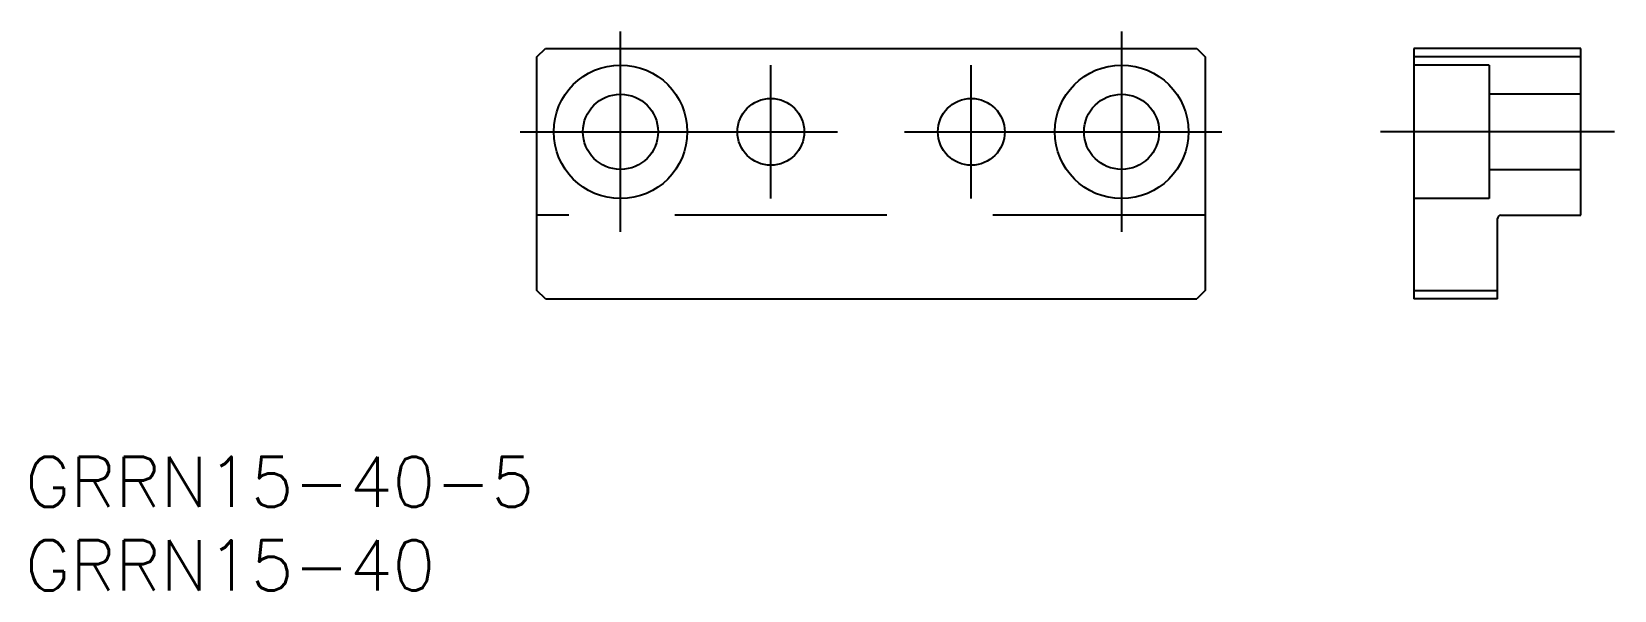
# Model space of a CAD drawing. Extents: x -50.3 to 44.5, y -17.5 to 16.
import ezdxf

# ---------------------------------------------------------------- set-up
doc = ezdxf.new("R2010")
doc.units = 0
doc.linetypes.add('CENTER', pattern=[50.8, 31.75, -6.35, 6.35, -6.35])
doc.linetypes.add('DASHED', pattern=[19.05, 12.7, -6.35])
doc.layers.get('0').update_dxf_attribs({"linetype": 'CONTINUOUS'})
doc.layers.add('CENTER', color=1, linetype='CENTER')
doc.styles.get("Standard").update_dxf_attribs({"font": 'txt.shx', "height": 3, "bigfont": 'bigfont.shx'})

msp = doc.modelspace()

# ---------------------------------------------------------------- linework, layer by layer
at = {"color": 7, "linetype": 'CONTINUOUS'}
for p, q in [((-20, 14.5), (-19.5, 15)), ((-20, 0.5), (-20, 14.5)), ((-19.5, 15), (19.5, 15)), ((19.5, 15), (20, 14.5)), ((20, 14.5), (20, 0.5)), ((32.5, 15), (32.5, 0)), ((42.5, 15), (32.5, 15)), ((42.5, 14.5), (32.5, 14.5)), ((42.5, 5), (42.5, 15)), ((37.5, 0), (37.5, 4.8)), ((37.7, 5), (42.5, 5)), ((-19.5, 0), (-20, 0.5)), ((-19.5, 0), (19.5, 0)), ((20, 0.5), (19.5, 0)), ((32.5, 0.5), (37.5, 0.5)), ((37.5, 0), (32.5, 0))]:
    msp.add_line(p, q, dxfattribs=at)
at = {"color": 3, "linetype": 'DASHED'}
for p, q in [((37, 14), (32.5, 14)), ((37, 14), (37, 6)), ((42.5, 12.25), (37, 12.25)), ((37, 7.75), (42.5, 7.75)), ((37, 6), (32.5, 6)), ((20, 5), (-20, 5))]:
    msp.add_line(p, q, dxfattribs=at)
at = {"color": 7, "linetype": 'CONTINUOUS'}
for centre, radius in [((-15, 10), 4), ((15, 10), 4), ((-15, 10), 2.25), ((-6, 10), 2), ((6, 10), 2), ((15, 10), 2.25)]:
    msp.add_circle(centre, radius, dxfattribs=at)
msp.add_arc((37.7, 4.8), 0.2, 90, 180, dxfattribs=at)
at = {"layer": 'CENTER', "color": 1, "linetype": 'CENTER'}
for p, q in [((-15, 4), (-15, 16)), ((15, 16), (15, 4)), ((-6, 6), (-6, 14)), ((6, 6), (6, 14)), ((-21, 10), (-2, 10)), ((2, 10), (21, 10)), ((44.5, 10), (30.5, 10))]:
    msp.add_line(p, q, dxfattribs=at)

# ---------------------------------------------------------------- texts
at = {"color": 7, "linetype": 'CONTINUOUS'}
for s, p in [('GRRN15-40-5', (-50.64, -12.464)), ('GRRN15-40', (-50.64, -17.464))]:
    msp.add_text(s, height=3, dxfattribs=at).set_placement(p)

doc.saveas('drawing.dxf')
